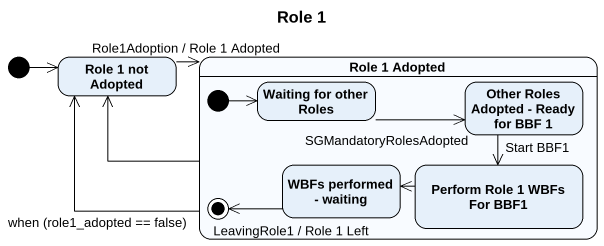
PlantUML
@startuml
title Role 1
hide empty description
state "Role 1 not Adopted" as Role_1_not_Adopted
state "Role 1 Adopted" as Role_1_Adopted {
  state "Waiting for other Roles" as Waiting_for_other_Roles
  state "Other Roles Adopted - Ready for BBF 1" as Other_Roles_Adopted_Ready
  state "WBFs performed - waiting" as WBFs_performed_waiting
  state "Perform Role 1 WBFs For BBF1" as Perform_Role_1_WBFs_For_BBF1
  [*] -right-> Waiting_for_other_Roles
  WBFs_performed_waiting -left-> [*] : LeavingRole1 / Role 1 Left
}
[*] -right-> Role_1_not_Adopted
Role_1_not_Adopted -right-> Role_1_Adopted : Role1Adoption / Role 1 Adopted
Role_1_Adopted -left-> Role_1_not_Adopted : when (role1_adopted == false)
Role_1_Adopted -left-> Role_1_not_Adopted
Waiting_for_other_Roles -right-> Other_Roles_Adopted_Ready : SGMandatoryRolesAdopted
Other_Roles_Adopted_Ready --> Perform_Role_1_WBFs_For_BBF1 : Start BBF1
Perform_Role_1_WBFs_For_BBF1 -left-> WBFs_performed_waiting
@enduml
